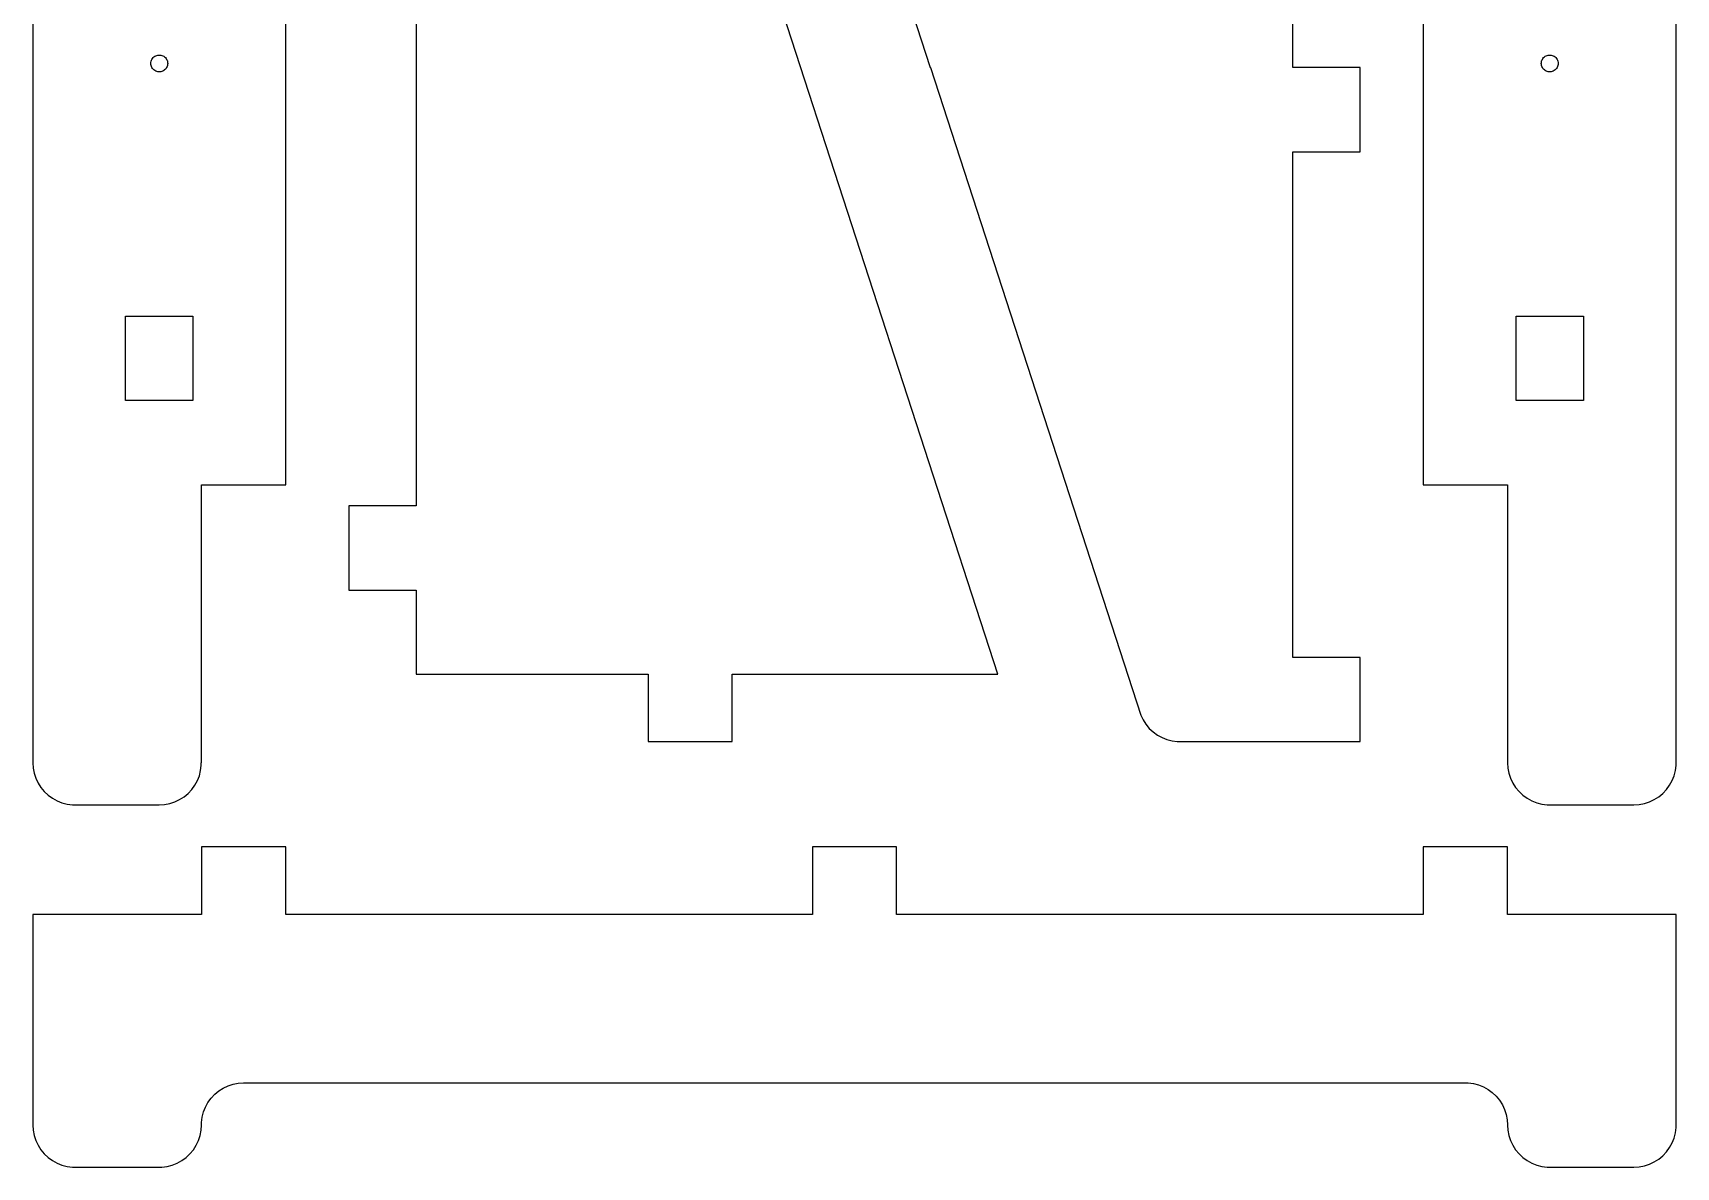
# Model space of a CAD drawing. Header units: millimetres. Extents: x -400 to 400, y 10 to 536.
# Drawn here: x -400 to -10, y 10 to 279.3 of the extents above; entities that cross this region are included whole.
import ezdxf

# ---------------------------------------------------------------- set-up
doc = ezdxf.new("R2010")
doc.units = ezdxf.units.MM
doc.layers.add('iTopie_plates-LaserCut_2x0.25in_thickness_2x400mm_2x380mm_2x330mm_rods_wide-triangle-holes.dxf_layer_1', color=1, linetype='Continuous')
doc.layers.add('iTopie_plates-LaserCut_2x0.25in_thickness_2x400mm_2x380mm_2x330mm_rods_wide-triangle-holes.dxf_layer_2', color=2, linetype='Continuous')

msp = doc.modelspace()

# ---------------------------------------------------------------- linework, layer by layer
at = {"layer": 'iTopie_plates-LaserCut_2x0.25in_thickness_2x400mm_2x380mm_2x330mm_rods_wide-triangle-holes.dxf_layer_1'}
for points in [[(-400, 526), (-400, 106), (-400, 106), (-399.921, 104.747), (-399.921, 104.747), (-399.686, 103.513), (-399.686, 103.513), (-399.298, 102.319), (-399.298, 102.319), (-398.763, 101.182), (-398.763, 101.182), (-398.09, 100.122), (-398.09, 100.122), (-397.29, 99.1545), (-397.29, 99.1545), (-396.374, 98.2949), (-396.374, 98.2949), (-395.358, 97.5567), (-395.358, 97.5567), (-394.258, 96.9517), (-394.258, 96.9517), (-393.09, 96.4894), (-393.09, 96.4894), (-391.874, 96.1771), (-391.874, 96.1771), (-390.628, 96.0197), (-390.628, 96.0197), (-390, 96.0197), (-390, 96.0197), (-390, 96), (-390, 96), (-370, 96), (-370, 96), (-368.747, 96.0788)], [(-70, 466), (-70, 172), (-70, 172), (-50, 172), (-50, 172), (-50, 106), (-50, 106), (-49.9212, 104.747), (-49.9212, 104.747), (-49.6858, 103.513), (-49.6858, 103.513), (-49.2978, 102.319), (-49.2978, 102.319), (-48.7631, 101.182), (-48.7631, 101.182), (-48.0902, 100.122), (-48.0902, 100.122), (-47.2897, 99.1545), (-47.2897, 99.1545), (-46.3743, 98.2949), (-46.3743, 98.2949), (-45.3583, 97.5567), (-45.3583, 97.5567), (-44.2578, 96.9517), (-44.2578, 96.9517), (-43.0902, 96.4894), (-43.0902, 96.4894), (-41.8738, 96.1771), (-41.8738, 96.1771), (-40.6279, 96.0197), (-40.6279, 96.0197), (-40, 96.0197), (-40, 96.0197), (-40, 96), (-40, 96), (-20, 96), (-20, 96), (-18.7467, 96.0788), (-18.7467, 96.0788), (-17.5131, 96.3141), (-17.5131, 96.3141), (-16.3187, 96.7022), (-16.3187, 96.7022), (-15.1824, 97.2369), (-15.1824, 97.2369), (-14.1221, 97.9098), (-14.1221, 97.9098), (-13.1545, 98.7103), (-13.1545, 98.7103), (-12.2949, 99.6257), (-12.2949, 99.6257), (-11.5567, 100.642), (-11.5567, 100.642), (-10.9517, 101.742), (-10.9517, 101.742), (-10.4894, 102.91), (-10.4894, 102.91), (-10.1771, 104.126), (-10.1771, 104.126), (-10.0197, 105.372), (-10.0197, 105.372), (-10.0197, 106), (-10.0197, 106), (-10, 106), (-10, 106), (-10, 526)], [(-368.747, 96.0788), (-367.513, 96.3141), (-367.513, 96.3141), (-366.319, 96.7022), (-366.319, 96.7022), (-365.182, 97.2369), (-365.182, 97.2369), (-364.122, 97.9098), (-364.122, 97.9098), (-363.155, 98.7103), (-363.155, 98.7103), (-362.295, 99.6257), (-362.295, 99.6257), (-361.557, 100.642), (-361.557, 100.642), (-360.952, 101.742), (-360.952, 101.742), (-360.489, 102.91), (-360.489, 102.91), (-360.177, 104.126), (-360.177, 104.126), (-360.02, 105.372), (-360.02, 105.372), (-360.02, 106), (-360.02, 106), (-360, 106), (-360, 106), (-360, 172), (-360, 172), (-340, 172), (-340, 172), (-340, 466)], [(-239, 431), (-187.013, 271), (-187.013, 271), (-186.992, 271), (-186.992, 271), (-137.058, 117.319), (-137.058, 117.319), (-136.523, 116.182), (-136.523, 116.182), (-135.85, 115.122), (-135.85, 115.122), (-135.05, 114.155), (-135.05, 114.155), (-134.135, 113.295), (-134.135, 113.295), (-133.119, 112.557), (-133.119, 112.557), (-132.018, 111.952), (-132.018, 111.952), (-130.85, 111.489), (-130.85, 111.489), (-129.634, 111.177), (-129.634, 111.177), (-128.388, 111.02), (-128.388, 111.02), (-111, 111.02), (-111, 111.02), (-111, 111), (-111, 111), (-85, 111), (-85, 111), (-85, 131)], [(-85, 131), (-101, 131), (-101, 131), (-101, 251), (-101, 251), (-85, 251), (-85, 251), (-85, 271), (-85, 271), (-101, 271), (-101, 271), (-101, 391)], [(-309, 287), (-309, 167), (-309, 167), (-325, 167), (-325, 167), (-325, 147), (-325, 147), (-309, 147), (-309, 147), (-309, 127), (-309, 127), (-254, 127), (-254, 127), (-254, 111), (-254, 111), (-234, 111), (-234, 111), (-234, 127)], [(-234, 127), (-171, 127), (-171, 127), (-222.987, 287)], [(-370.126, 270.004), (-370.375, 270.035), (-370.375, 270.035), (-370.618, 270.098), (-370.618, 270.098), (-370.852, 270.19), (-370.852, 270.19), (-371.072, 270.311), (-371.072, 270.311), (-371.275, 270.459), (-371.275, 270.459), (-371.458, 270.631), (-371.458, 270.631), (-371.618, 270.824), (-371.618, 270.824), (-371.753, 271.036), (-371.753, 271.036), (-371.86, 271.264), (-371.86, 271.264), (-371.937, 271.503), (-371.937, 271.503), (-371.984, 271.749), (-371.984, 271.749), (-372, 272), (-372, 272), (-371.984, 272.251), (-371.984, 272.251), (-371.937, 272.497), (-371.937, 272.497), (-371.86, 272.736), (-371.86, 272.736), (-371.753, 272.964), (-371.753, 272.964), (-371.618, 273.176), (-371.618, 273.176), (-371.458, 273.369), (-371.458, 273.369), (-371.275, 273.541), (-371.275, 273.541), (-371.072, 273.689), (-371.072, 273.689), (-370.852, 273.81), (-370.852, 273.81), (-370.618, 273.902), (-370.618, 273.902), (-370.375, 273.965), (-370.375, 273.965), (-370.126, 273.996), (-370.126, 273.996), (-369.874, 273.996), (-369.874, 273.996), (-369.625, 273.965), (-369.625, 273.965), (-369.382, 273.902), (-369.382, 273.902), (-369.148, 273.81), (-369.148, 273.81), (-368.928, 273.689), (-368.928, 273.689), (-368.725, 273.541), (-368.725, 273.541), (-368.542, 273.369), (-368.542, 273.369), (-368.382, 273.176), (-368.382, 273.176), (-368.247, 272.964), (-368.247, 272.964), (-368.14, 272.736), (-368.14, 272.736), (-368.063, 272.497), (-368.063, 272.497), (-368.016, 272.251), (-368.016, 272.251), (-368, 272), (-368, 272), (-368.016, 271.749), (-368.016, 271.749), (-368.063, 271.503), (-368.063, 271.503), (-368.14, 271.264), (-368.14, 271.264), (-368.247, 271.036), (-368.247, 271.036), (-368.382, 270.824), (-368.382, 270.824), (-368.542, 270.631), (-368.542, 270.631), (-368.725, 270.459), (-368.725, 270.459), (-368.928, 270.311), (-368.928, 270.311), (-369.148, 270.19), (-369.148, 270.19), (-369.382, 270.098), (-369.382, 270.098), (-369.625, 270.035), (-369.625, 270.035), (-369.874, 270.004), (-369.874, 270.004), (-370.126, 270.004)], [(-40.1256, 270.004), (-40.3748, 270.035), (-40.3748, 270.035), (-40.618, 270.098), (-40.618, 270.098), (-40.8515, 270.19), (-40.8515, 270.19), (-41.0716, 270.311), (-41.0716, 270.311), (-41.2748, 270.459), (-41.2748, 270.459), (-41.4579, 270.631), (-41.4579, 270.631), (-41.618, 270.824), (-41.618, 270.824), (-41.7526, 271.036), (-41.7526, 271.036), (-41.8595, 271.264), (-41.8595, 271.264), (-41.9372, 271.503), (-41.9372, 271.503), (-41.9842, 271.749), (-41.9842, 271.749), (-42, 272), (-42, 272), (-41.9842, 272.251), (-41.9842, 272.251), (-41.9372, 272.497), (-41.9372, 272.497), (-41.8595, 272.736), (-41.8595, 272.736), (-41.7526, 272.964), (-41.7526, 272.964), (-41.618, 273.176), (-41.618, 273.176), (-41.4579, 273.369), (-41.4579, 273.369), (-41.2748, 273.541), (-41.2748, 273.541), (-41.0716, 273.689), (-41.0716, 273.689), (-40.8515, 273.81), (-40.8515, 273.81), (-40.618, 273.902), (-40.618, 273.902), (-40.3748, 273.965), (-40.3748, 273.965), (-40.1256, 273.996), (-40.1256, 273.996), (-39.8744, 273.996), (-39.8744, 273.996), (-39.6252, 273.965), (-39.6252, 273.965), (-39.382, 273.902), (-39.382, 273.902), (-39.1485, 273.81), (-39.1485, 273.81), (-38.9284, 273.689), (-38.9284, 273.689), (-38.7252, 273.541), (-38.7252, 273.541), (-38.5421, 273.369), (-38.5421, 273.369), (-38.382, 273.176), (-38.382, 273.176), (-38.2474, 272.964), (-38.2474, 272.964), (-38.1405, 272.736), (-38.1405, 272.736), (-38.0628, 272.497), (-38.0628, 272.497), (-38.0158, 272.251), (-38.0158, 272.251), (-38, 272), (-38, 272), (-38.0158, 271.749), (-38.0158, 271.749), (-38.0628, 271.503), (-38.0628, 271.503), (-38.1405, 271.264), (-38.1405, 271.264), (-38.2474, 271.036), (-38.2474, 271.036), (-38.382, 270.824), (-38.382, 270.824), (-38.5421, 270.631), (-38.5421, 270.631), (-38.7252, 270.459), (-38.7252, 270.459), (-38.9284, 270.311), (-38.9284, 270.311), (-39.1485, 270.19), (-39.1485, 270.19), (-39.382, 270.098), (-39.382, 270.098), (-39.6252, 270.035), (-39.6252, 270.035), (-39.8744, 270.004), (-39.8744, 270.004), (-40.1256, 270.004)], [(-378, 192), (-378, 212), (-378, 212), (-362, 212), (-362, 212), (-362, 192), (-362, 192), (-378, 192)], [(-48, 192), (-48, 212), (-48, 212), (-32, 212), (-32, 212), (-32, 192), (-32, 192), (-48, 192)], [(-370, 10.0197), (-369.372, 10.0197), (-369.372, 10.0197), (-368.126, 10.1771), (-368.126, 10.1771), (-366.91, 10.4894), (-366.91, 10.4894), (-365.742, 10.9517), (-365.742, 10.9517), (-364.642, 11.5567), (-364.642, 11.5567), (-363.626, 12.2949), (-363.626, 12.2949), (-362.71, 13.1545), (-362.71, 13.1545), (-361.91, 14.1221), (-361.91, 14.1221), (-361.237, 15.1824), (-361.237, 15.1824), (-360.702, 16.3187), (-360.702, 16.3187), (-360.314, 17.5131), (-360.314, 17.5131), (-360.079, 18.7467), (-360.079, 18.7467), (-360, 20), (-360, 20), (-359.98, 20), (-359.98, 20), (-359.98, 20.6279), (-359.98, 20.6279), (-359.823, 21.8738), (-359.823, 21.8738), (-359.511, 23.0902), (-359.511, 23.0902), (-359.048, 24.2578), (-359.048, 24.2578), (-358.443, 25.3583), (-358.443, 25.3583), (-357.705, 26.3743), (-357.705, 26.3743), (-356.845, 27.2897), (-356.845, 27.2897), (-355.878, 28.0902), (-355.878, 28.0902), (-354.818, 28.7631), (-354.818, 28.7631), (-353.681, 29.2978), (-353.681, 29.2978), (-352.487, 29.6858), (-352.487, 29.6858), (-351.253, 29.9212), (-351.253, 29.9212), (-350, 30), (-350, 30), (-60, 30), (-60, 30), (-60, 29.9803), (-60, 29.9803), (-59.3721, 29.9803), (-59.3721, 29.9803), (-58.1262, 29.8229), (-58.1262, 29.8229), (-56.9098, 29.5106), (-56.9098, 29.5106), (-55.7422, 29.0483), (-55.7422, 29.0483), (-54.6417, 28.4433), (-54.6417, 28.4433), (-53.6257, 27.7051), (-53.6257, 27.7051), (-52.7103, 26.8455), (-52.7103, 26.8455), (-51.9098, 25.8779), (-51.9098, 25.8779), (-51.2369, 24.8176), (-51.2369, 24.8176), (-50.7022, 23.6813), (-50.7022, 23.6813), (-50.3142, 22.4869), (-50.3142, 22.4869), (-50.0788, 21.2533), (-50.0788, 21.2533), (-49.9212, 18.7467), (-49.9212, 18.7467), (-49.6858, 17.5131), (-49.6858, 17.5131), (-49.2978, 16.3187), (-49.2978, 16.3187), (-48.7631, 15.1824), (-48.7631, 15.1824), (-48.0902, 14.1221), (-48.0902, 14.1221), (-47.2897, 13.1545), (-47.2897, 13.1545), (-46.3743, 12.2949), (-46.3743, 12.2949), (-45.3583, 11.5567), (-45.3583, 11.5567), (-44.2578, 10.9517), (-44.2578, 10.9517), (-43.0902, 10.4894), (-43.0902, 10.4894), (-41.8738, 10.1771), (-41.8738, 10.1771), (-40.6279, 10.0197), (-40.6279, 10.0197), (-40, 10.0197), (-40, 10.0197), (-40, 10), (-40, 10), (-20, 10), (-20, 10), (-18.7467, 10.0788), (-18.7467, 10.0788), (-17.5131, 10.3141), (-17.5131, 10.3141), (-16.3187, 10.7022), (-16.3187, 10.7022), (-15.1824, 11.2369), (-15.1824, 11.2369), (-14.1221, 11.9098), (-14.1221, 11.9098), (-13.1545, 12.7103), (-13.1545, 12.7103), (-12.2949, 13.6257), (-12.2949, 13.6257), (-11.5567, 14.6417), (-11.5567, 14.6417), (-10.9517, 15.7422), (-10.9517, 15.7422), (-10.4894, 16.9098), (-10.4894, 16.9098), (-10.1771, 18.1262), (-10.1771, 18.1262), (-10.0197, 19.3721), (-10.0197, 19.3721), (-10.0197, 20), (-10.0197, 20), (-10, 20), (-10, 20), (-10, 70), (-10, 70), (-50, 70), (-50, 70), (-50, 86), (-50, 86), (-70, 86), (-70, 86), (-70, 70), (-70, 70), (-195, 70), (-195, 70), (-195, 86), (-195, 86), (-215, 86), (-215, 86), (-215, 70), (-215, 70), (-340, 70), (-340, 70), (-340, 86), (-340, 86), (-360, 86), (-360, 86), (-360, 70), (-360, 70), (-400, 70), (-400, 70), (-400, 20), (-400, 20), (-399.921, 18.7467), (-399.921, 18.7467), (-399.686, 17.5131), (-399.686, 17.5131), (-399.298, 16.3187), (-399.298, 16.3187), (-398.763, 15.1824), (-398.763, 15.1824), (-398.09, 14.1221), (-398.09, 14.1221), (-397.29, 13.1545), (-397.29, 13.1545), (-396.374, 12.2949), (-396.374, 12.2949), (-395.358, 11.5567), (-395.358, 11.5567), (-394.258, 10.9517), (-394.258, 10.9517), (-393.09, 10.4894), (-393.09, 10.4894), (-391.874, 10.1771), (-391.874, 10.1771), (-390.628, 10.0197), (-390.628, 10.0197), (-390, 10.0197), (-390, 10.0197), (-390, 10), (-390, 10), (-370, 10), (-370, 10), (-370, 10.0197)]]:
    msp.add_lwpolyline(points, dxfattribs=at)
at = {"layer": 'iTopie_plates-LaserCut_2x0.25in_thickness_2x400mm_2x380mm_2x330mm_rods_wide-triangle-holes.dxf_layer_2'}
for points in [[(-400, 526), (-400, 106), (-400, 106), (-399.921, 104.747), (-399.921, 104.747), (-399.686, 103.513), (-399.686, 103.513), (-399.298, 102.319), (-399.298, 102.319), (-398.763, 101.182), (-398.763, 101.182), (-398.09, 100.122), (-398.09, 100.122), (-397.29, 99.1545), (-397.29, 99.1545), (-396.374, 98.2949), (-396.374, 98.2949), (-395.358, 97.5567), (-395.358, 97.5567), (-394.258, 96.9517), (-394.258, 96.9517), (-393.09, 96.4894), (-393.09, 96.4894), (-391.874, 96.1771), (-391.874, 96.1771), (-390.628, 96.0197), (-390.628, 96.0197), (-390, 96.0197), (-390, 96.0197), (-390, 96), (-390, 96), (-370, 96), (-370, 96), (-368.747, 96.0788)], [(-70, 466), (-70, 172), (-70, 172), (-50, 172), (-50, 172), (-50, 106), (-50, 106), (-49.9212, 104.747), (-49.9212, 104.747), (-49.6858, 103.513), (-49.6858, 103.513), (-49.2978, 102.319), (-49.2978, 102.319), (-48.7631, 101.182), (-48.7631, 101.182), (-48.0902, 100.122), (-48.0902, 100.122), (-47.2897, 99.1545), (-47.2897, 99.1545), (-46.3743, 98.2949), (-46.3743, 98.2949), (-45.3583, 97.5567), (-45.3583, 97.5567), (-44.2578, 96.9517), (-44.2578, 96.9517), (-43.0902, 96.4894), (-43.0902, 96.4894), (-41.8738, 96.1771), (-41.8738, 96.1771), (-40.6279, 96.0197), (-40.6279, 96.0197), (-40, 96.0197), (-40, 96.0197), (-40, 96), (-40, 96), (-20, 96), (-20, 96), (-18.7467, 96.0788), (-18.7467, 96.0788), (-17.5131, 96.3141), (-17.5131, 96.3141), (-16.3187, 96.7022), (-16.3187, 96.7022), (-15.1824, 97.2369), (-15.1824, 97.2369), (-14.1221, 97.9098), (-14.1221, 97.9098), (-13.1545, 98.7103), (-13.1545, 98.7103), (-12.2949, 99.6257), (-12.2949, 99.6257), (-11.5567, 100.642), (-11.5567, 100.642), (-10.9517, 101.742), (-10.9517, 101.742), (-10.4894, 102.91), (-10.4894, 102.91), (-10.1771, 104.126), (-10.1771, 104.126), (-10.0197, 105.372), (-10.0197, 105.372), (-10.0197, 106), (-10.0197, 106), (-10, 106), (-10, 106), (-10, 526)], [(-368.747, 96.0788), (-367.513, 96.3141), (-367.513, 96.3141), (-366.319, 96.7022), (-366.319, 96.7022), (-365.182, 97.2369), (-365.182, 97.2369), (-364.122, 97.9098), (-364.122, 97.9098), (-363.155, 98.7103), (-363.155, 98.7103), (-362.295, 99.6257), (-362.295, 99.6257), (-361.557, 100.642), (-361.557, 100.642), (-360.952, 101.742), (-360.952, 101.742), (-360.489, 102.91), (-360.489, 102.91), (-360.177, 104.126), (-360.177, 104.126), (-360.02, 105.372), (-360.02, 105.372), (-360.02, 106), (-360.02, 106), (-360, 106), (-360, 106), (-360, 172), (-360, 172), (-340, 172), (-340, 172), (-340, 466)], [(-239, 431), (-187.013, 271), (-187.013, 271), (-186.992, 271), (-186.992, 271), (-137.058, 117.319), (-137.058, 117.319), (-136.523, 116.182), (-136.523, 116.182), (-135.85, 115.122), (-135.85, 115.122), (-135.05, 114.155), (-135.05, 114.155), (-134.135, 113.295), (-134.135, 113.295), (-133.119, 112.557), (-133.119, 112.557), (-132.018, 111.952), (-132.018, 111.952), (-130.85, 111.489), (-130.85, 111.489), (-129.634, 111.177), (-129.634, 111.177), (-128.388, 111.02), (-128.388, 111.02), (-111, 111.02), (-111, 111.02), (-111, 111), (-111, 111), (-85, 111), (-85, 111), (-85, 131)], [(-85, 131), (-101, 131), (-101, 131), (-101, 251), (-101, 251), (-85, 251), (-85, 251), (-85, 271), (-85, 271), (-101, 271), (-101, 271), (-101, 391)], [(-309, 287), (-309, 167), (-309, 167), (-325, 167), (-325, 167), (-325, 147), (-325, 147), (-309, 147), (-309, 147), (-309, 127), (-309, 127), (-254, 127), (-254, 127), (-254, 111), (-254, 111), (-234, 111), (-234, 111), (-234, 127)], [(-234, 127), (-171, 127), (-171, 127), (-222.987, 287)], [(-370.126, 270.004), (-370.375, 270.035), (-370.375, 270.035), (-370.618, 270.098), (-370.618, 270.098), (-370.852, 270.19), (-370.852, 270.19), (-371.072, 270.311), (-371.072, 270.311), (-371.275, 270.459), (-371.275, 270.459), (-371.458, 270.631), (-371.458, 270.631), (-371.618, 270.824), (-371.618, 270.824), (-371.753, 271.036), (-371.753, 271.036), (-371.86, 271.264), (-371.86, 271.264), (-371.937, 271.503), (-371.937, 271.503), (-371.984, 271.749), (-371.984, 271.749), (-372, 272), (-372, 272), (-371.984, 272.251), (-371.984, 272.251), (-371.937, 272.497), (-371.937, 272.497), (-371.86, 272.736), (-371.86, 272.736), (-371.753, 272.964), (-371.753, 272.964), (-371.618, 273.176), (-371.618, 273.176), (-371.458, 273.369), (-371.458, 273.369), (-371.275, 273.541), (-371.275, 273.541), (-371.072, 273.689), (-371.072, 273.689), (-370.852, 273.81), (-370.852, 273.81), (-370.618, 273.902), (-370.618, 273.902), (-370.375, 273.965), (-370.375, 273.965), (-370.126, 273.996), (-370.126, 273.996), (-369.874, 273.996), (-369.874, 273.996), (-369.625, 273.965), (-369.625, 273.965), (-369.382, 273.902), (-369.382, 273.902), (-369.148, 273.81), (-369.148, 273.81), (-368.928, 273.689), (-368.928, 273.689), (-368.725, 273.541), (-368.725, 273.541), (-368.542, 273.369), (-368.542, 273.369), (-368.382, 273.176), (-368.382, 273.176), (-368.247, 272.964), (-368.247, 272.964), (-368.14, 272.736), (-368.14, 272.736), (-368.063, 272.497), (-368.063, 272.497), (-368.016, 272.251), (-368.016, 272.251), (-368, 272), (-368, 272), (-368.016, 271.749), (-368.016, 271.749), (-368.063, 271.503), (-368.063, 271.503), (-368.14, 271.264), (-368.14, 271.264), (-368.247, 271.036), (-368.247, 271.036), (-368.382, 270.824), (-368.382, 270.824), (-368.542, 270.631), (-368.542, 270.631), (-368.725, 270.459), (-368.725, 270.459), (-368.928, 270.311), (-368.928, 270.311), (-369.148, 270.19), (-369.148, 270.19), (-369.382, 270.098), (-369.382, 270.098), (-369.625, 270.035), (-369.625, 270.035), (-369.874, 270.004), (-369.874, 270.004), (-370.126, 270.004)], [(-40.1256, 270.004), (-40.3748, 270.035), (-40.3748, 270.035), (-40.618, 270.098), (-40.618, 270.098), (-40.8515, 270.19), (-40.8515, 270.19), (-41.0716, 270.311), (-41.0716, 270.311), (-41.2748, 270.459), (-41.2748, 270.459), (-41.4579, 270.631), (-41.4579, 270.631), (-41.618, 270.824), (-41.618, 270.824), (-41.7526, 271.036), (-41.7526, 271.036), (-41.8595, 271.264), (-41.8595, 271.264), (-41.9372, 271.503), (-41.9372, 271.503), (-41.9842, 271.749), (-41.9842, 271.749), (-42, 272), (-42, 272), (-41.9842, 272.251), (-41.9842, 272.251), (-41.9372, 272.497), (-41.9372, 272.497), (-41.8595, 272.736), (-41.8595, 272.736), (-41.7526, 272.964), (-41.7526, 272.964), (-41.618, 273.176), (-41.618, 273.176), (-41.4579, 273.369), (-41.4579, 273.369), (-41.2748, 273.541), (-41.2748, 273.541), (-41.0716, 273.689), (-41.0716, 273.689), (-40.8515, 273.81), (-40.8515, 273.81), (-40.618, 273.902), (-40.618, 273.902), (-40.3748, 273.965), (-40.3748, 273.965), (-40.1256, 273.996), (-40.1256, 273.996), (-39.8744, 273.996), (-39.8744, 273.996), (-39.6252, 273.965), (-39.6252, 273.965), (-39.382, 273.902), (-39.382, 273.902), (-39.1485, 273.81), (-39.1485, 273.81), (-38.9284, 273.689), (-38.9284, 273.689), (-38.7252, 273.541), (-38.7252, 273.541), (-38.5421, 273.369), (-38.5421, 273.369), (-38.382, 273.176), (-38.382, 273.176), (-38.2474, 272.964), (-38.2474, 272.964), (-38.1405, 272.736), (-38.1405, 272.736), (-38.0628, 272.497), (-38.0628, 272.497), (-38.0158, 272.251), (-38.0158, 272.251), (-38, 272), (-38, 272), (-38.0158, 271.749), (-38.0158, 271.749), (-38.0628, 271.503), (-38.0628, 271.503), (-38.1405, 271.264), (-38.1405, 271.264), (-38.2474, 271.036), (-38.2474, 271.036), (-38.382, 270.824), (-38.382, 270.824), (-38.5421, 270.631), (-38.5421, 270.631), (-38.7252, 270.459), (-38.7252, 270.459), (-38.9284, 270.311), (-38.9284, 270.311), (-39.1485, 270.19), (-39.1485, 270.19), (-39.382, 270.098), (-39.382, 270.098), (-39.6252, 270.035), (-39.6252, 270.035), (-39.8744, 270.004), (-39.8744, 270.004), (-40.1256, 270.004)], [(-378, 192), (-378, 212), (-378, 212), (-362, 212), (-362, 212), (-362, 192), (-362, 192), (-378, 192)], [(-48, 192), (-48, 212), (-48, 212), (-32, 212), (-32, 212), (-32, 192), (-32, 192), (-48, 192)], [(-370, 10.0197), (-369.372, 10.0197), (-369.372, 10.0197), (-368.126, 10.1771), (-368.126, 10.1771), (-366.91, 10.4894), (-366.91, 10.4894), (-365.742, 10.9517), (-365.742, 10.9517), (-364.642, 11.5567), (-364.642, 11.5567), (-363.626, 12.2949), (-363.626, 12.2949), (-362.71, 13.1545), (-362.71, 13.1545), (-361.91, 14.1221), (-361.91, 14.1221), (-361.237, 15.1824), (-361.237, 15.1824), (-360.702, 16.3187), (-360.702, 16.3187), (-360.314, 17.5131), (-360.314, 17.5131), (-360.079, 18.7467), (-360.079, 18.7467), (-360, 20), (-360, 20), (-359.98, 20), (-359.98, 20), (-359.98, 20.6279), (-359.98, 20.6279), (-359.823, 21.8738), (-359.823, 21.8738), (-359.511, 23.0902), (-359.511, 23.0902), (-359.048, 24.2578), (-359.048, 24.2578), (-358.443, 25.3583), (-358.443, 25.3583), (-357.705, 26.3743), (-357.705, 26.3743), (-356.845, 27.2897), (-356.845, 27.2897), (-355.878, 28.0902), (-355.878, 28.0902), (-354.818, 28.7631), (-354.818, 28.7631), (-353.681, 29.2978), (-353.681, 29.2978), (-352.487, 29.6858), (-352.487, 29.6858), (-351.253, 29.9212), (-351.253, 29.9212), (-350, 30), (-350, 30), (-60, 30), (-60, 30), (-60, 29.9803), (-60, 29.9803), (-59.3721, 29.9803), (-59.3721, 29.9803), (-58.1262, 29.8229), (-58.1262, 29.8229), (-56.9098, 29.5106), (-56.9098, 29.5106), (-55.7422, 29.0483), (-55.7422, 29.0483), (-54.6417, 28.4433), (-54.6417, 28.4433), (-53.6257, 27.7051), (-53.6257, 27.7051), (-52.7103, 26.8455), (-52.7103, 26.8455), (-51.9098, 25.8779), (-51.9098, 25.8779), (-51.2369, 24.8176), (-51.2369, 24.8176), (-50.7022, 23.6813), (-50.7022, 23.6813), (-50.3142, 22.4869), (-50.3142, 22.4869), (-50.0788, 21.2533), (-50.0788, 21.2533), (-49.9212, 18.7467), (-49.9212, 18.7467), (-49.6858, 17.5131), (-49.6858, 17.5131), (-49.2978, 16.3187), (-49.2978, 16.3187), (-48.7631, 15.1824), (-48.7631, 15.1824), (-48.0902, 14.1221), (-48.0902, 14.1221), (-47.2897, 13.1545), (-47.2897, 13.1545), (-46.3743, 12.2949), (-46.3743, 12.2949), (-45.3583, 11.5567), (-45.3583, 11.5567), (-44.2578, 10.9517), (-44.2578, 10.9517), (-43.0902, 10.4894), (-43.0902, 10.4894), (-41.8738, 10.1771), (-41.8738, 10.1771), (-40.6279, 10.0197), (-40.6279, 10.0197), (-40, 10.0197), (-40, 10.0197), (-40, 10), (-40, 10), (-20, 10), (-20, 10), (-18.7467, 10.0788), (-18.7467, 10.0788), (-17.5131, 10.3141), (-17.5131, 10.3141), (-16.3187, 10.7022), (-16.3187, 10.7022), (-15.1824, 11.2369), (-15.1824, 11.2369), (-14.1221, 11.9098), (-14.1221, 11.9098), (-13.1545, 12.7103), (-13.1545, 12.7103), (-12.2949, 13.6257), (-12.2949, 13.6257), (-11.5567, 14.6417), (-11.5567, 14.6417), (-10.9517, 15.7422), (-10.9517, 15.7422), (-10.4894, 16.9098), (-10.4894, 16.9098), (-10.1771, 18.1262), (-10.1771, 18.1262), (-10.0197, 19.3721), (-10.0197, 19.3721), (-10.0197, 20), (-10.0197, 20), (-10, 20), (-10, 20), (-10, 70), (-10, 70), (-50, 70), (-50, 70), (-50, 86), (-50, 86), (-70, 86), (-70, 86), (-70, 70), (-70, 70), (-195, 70), (-195, 70), (-195, 86), (-195, 86), (-215, 86), (-215, 86), (-215, 70), (-215, 70), (-340, 70), (-340, 70), (-340, 86), (-340, 86), (-360, 86), (-360, 86), (-360, 70), (-360, 70), (-400, 70), (-400, 70), (-400, 20), (-400, 20), (-399.921, 18.7467), (-399.921, 18.7467), (-399.686, 17.5131), (-399.686, 17.5131), (-399.298, 16.3187), (-399.298, 16.3187), (-398.763, 15.1824), (-398.763, 15.1824), (-398.09, 14.1221), (-398.09, 14.1221), (-397.29, 13.1545), (-397.29, 13.1545), (-396.374, 12.2949), (-396.374, 12.2949), (-395.358, 11.5567), (-395.358, 11.5567), (-394.258, 10.9517), (-394.258, 10.9517), (-393.09, 10.4894), (-393.09, 10.4894), (-391.874, 10.1771), (-391.874, 10.1771), (-390.628, 10.0197), (-390.628, 10.0197), (-390, 10.0197), (-390, 10.0197), (-390, 10), (-390, 10), (-370, 10), (-370, 10), (-370, 10.0197)]]:
    msp.add_lwpolyline(points, dxfattribs=at)

doc.saveas('drawing.dxf')
